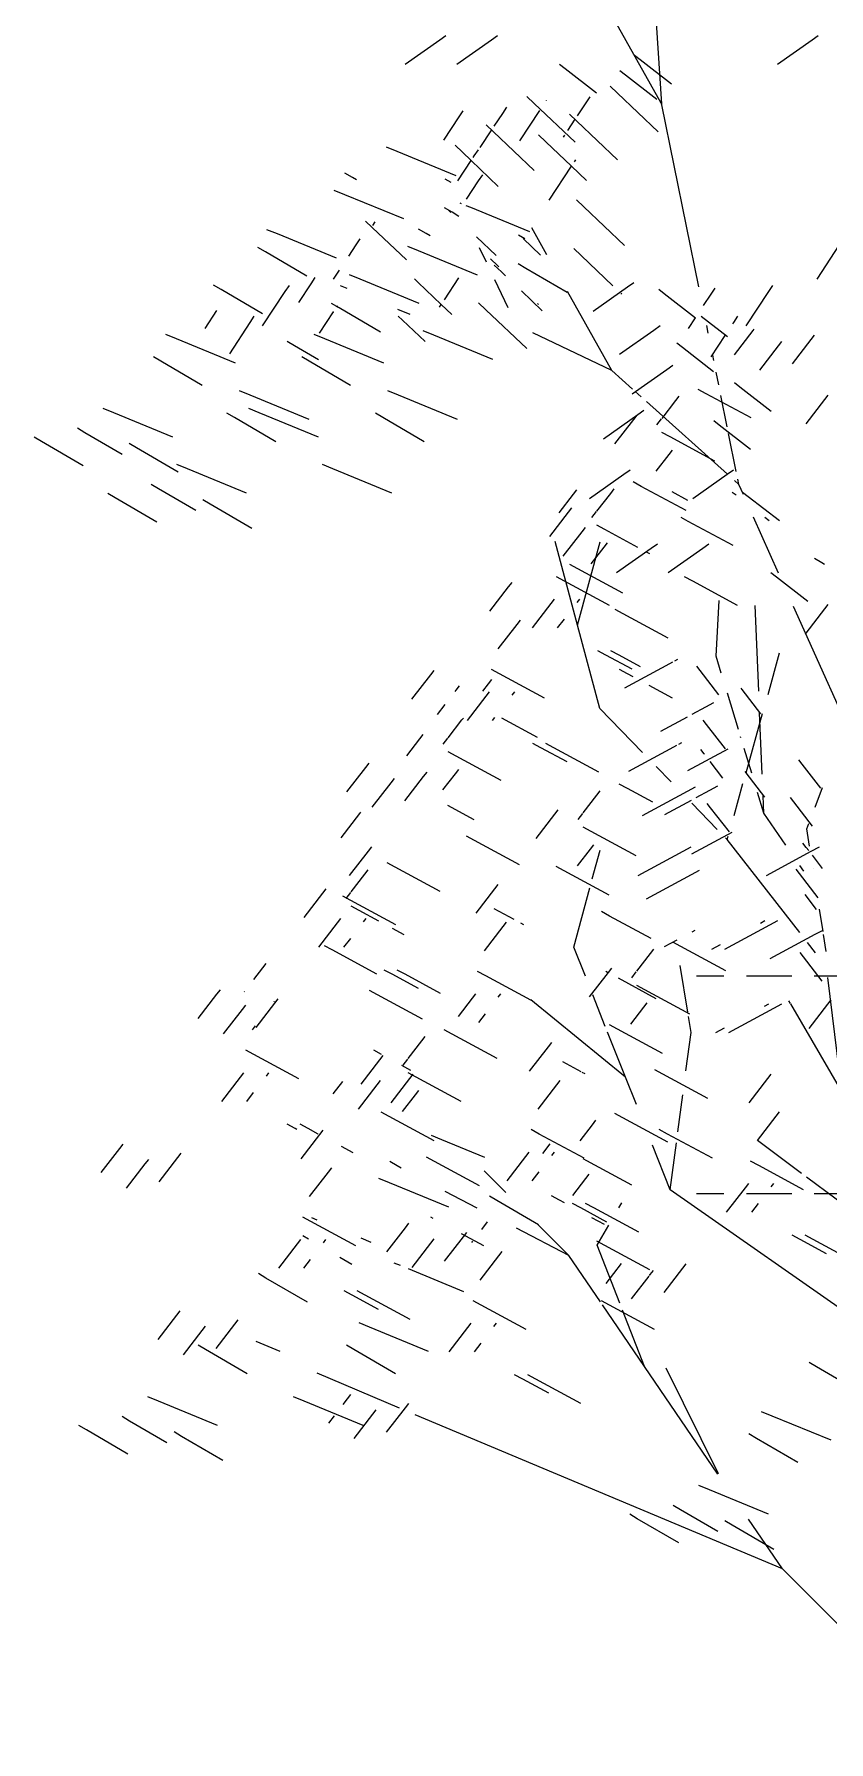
# Model space of a CAD drawing. Header units: inches. Extents: x 10755 to 33653, y -10992 to 10708.
# Drawn here: x 24166.3 to 24254, y 1748.1 to 1936.4 of the extents above; entities that cross this region are included whole.
import ezdxf

# ---------------------------------------------------------------- set-up
doc = ezdxf.new("R2010")
doc.units = ezdxf.units.IN
doc.header["$MEASUREMENT"] = 0
doc.linetypes.add('DASHED', pattern=[0.75, 0.5, -0.25])
doc.layers.add('hatch', color=33, linetype='Continuous', lineweight=5)
doc.layers.add('hatch3', color=43, linetype='Continuous', lineweight=5)

# ---------------------------------------------------------------- blocks, each defined once
blk = doc.blocks.new('TREE')
for p, q in [((-196.29, 72.49), (-197.82, 96.04)), ((-196.38, 72.56), (-206.05, 89.82)), ((-224.61, 76.85), (-220.8, 79.53)), ((-220.8, 79.53), (-220.12, 80.01)), ((-218.91, 76.85), (-215.1, 79.53)), ((-215.1, 79.53), (-214.42, 80.01)), ((-183.52, 76.85), (-179.71, 79.53)), ((-179.71, 79.53), (-179.03, 80.01)), ((-198.7, 77.34), (-199.32, 77.82)), ((-195.24, 74.66), (-198.7, 77.34)), ((-206.97, 76.34), (-207.59, 76.82)), ((-203.51, 73.67), (-206.97, 76.34)), ((-200.32, 75.64), (-200.94, 76.12)), ((-196.86, 72.96), (-200.32, 75.64)), ((-201.18, 73.67), (-201.99, 74.44)), ((-196.68, 69.4), (-201.18, 73.67)), ((-218.66, 71.04), (-218.21, 71.71)), ((-213.86, 71.42), (-213.41, 72.1)), ((-211.96, 68.42), (-209.75, 71.76)), ((-210.38, 72.51), (-211.18, 73.28)), ((-205.87, 68.24), (-210.38, 72.51)), ((-209.03, 72.86), (-209.02, 72.87)), ((-205.59, 71.17), (-204.66, 72.58)), ((-204.66, 72.58), (-204.21, 73.25)), ((-196.28, 72.39), (-196.35, 72.51)), ((-196.28, 72.39), (-196.29, 72.46)), ((-192.21, 52.3), (-196.28, 72.39)), ((-220.35, 68.48), (-218.66, 71.04)), ((-214.88, 69.41), (-215.69, 70.18)), ((-214.79, 70.01), (-213.86, 71.42)), ((-206.67, 69.54), (-205.85, 70.78)), ((-205.69, 70.57), (-206.49, 71.34)), ((-201.18, 66.3), (-205.69, 70.57)), ((-218.31, 67.14), (-219.11, 67.91)), ((-216.35, 67.65), (-215.04, 69.63)), ((-210.38, 65.14), (-214.88, 69.41)), ((-209.11, 68.3), (-209.92, 69.07)), ((-206.26, 65.59), (-209.11, 68.3)), ((-207.16, 68.81), (-207, 69.04)), ((-225.5, 67.23), (-226.67, 67.71)), ((-218.99, 64.55), (-225.5, 67.23)), ((-218.8, 64), (-217.33, 66.22)), ((-217.33, 66.22), (-218.31, 67.14)), ((-214.35, 63.38), (-217.33, 66.22)), ((-217.1, 66.57), (-216.99, 66.74)), ((-216.99, 66.74), (-216.54, 67.41)), ((-205.92, 66.1), (-205.78, 66.31)), ((-230.44, 64.37), (-231.27, 64.85)), ((-230, 64.11), (-230.44, 64.37)), ((-219.54, 63.79), (-220.22, 64.19)), ((-216.51, 63.98), (-216.06, 64.66)), ((-208.73, 61.86), (-206.26, 65.59)), ((-204.61, 64.02), (-206.26, 65.59)), ((-231.29, 62.46), (-232.46, 62.94)), ((-224.77, 59.79), (-231.29, 62.46)), ((-217.84, 61.97), (-216.51, 63.98)), ((-219.45, 60.52), (-220.27, 61)), ((-219.58, 60.5), (-219.88, 60.78)), ((-218.68, 60.07), (-219.45, 60.52)), ((-218.41, 61.46), (-218.54, 61.52)), ((-217.38, 61.04), (-217.88, 61.25)), ((-210.86, 58.36), (-217.38, 61.04)), ((-204.91, 61.14), (-205.71, 61.91)), ((-200.4, 56.87), (-204.91, 61.14)), ((-238.71, 58.13), (-239.88, 58.6)), ((-228.26, 58.85), (-229.01, 59.56)), ((-224.48, 55.27), (-228.26, 58.85)), ((-228.2, 59.05), (-227.93, 59.47)), ((-222.32, 58.19), (-223.14, 58.67)), ((-208.97, 55.84), (-210.64, 58.82)), ((-240.05, 56.15), (-240.87, 56.63)), ((-232.19, 55.45), (-238.71, 58.13)), ((-230.84, 55.68), (-230.02, 56.92)), ((-230.02, 56.92), (-229.57, 57.59)), ((-223.16, 56.28), (-224.33, 56.76)), ((-221.88, 57.93), (-222.32, 58.19)), ((-214.57, 55.74), (-216.76, 57.82)), ((-215.66, 55.03), (-216.41, 56.6)), ((-211.41, 57.6), (-212.1, 58)), ((-209.68, 55.79), (-211.61, 57.62)), ((-205.21, 55.77), (-206.01, 56.54)), ((-179.16, 53.14), (-176.67, 56.92)), ((-235.47, 53.47), (-240.05, 56.15)), ((-216.64, 53.6), (-223.16, 56.28)), ((-214.4, 54.61), (-215.21, 55.38)), ((-213.99, 53.94), (-214.8, 54.7)), ((-214.29, 54.51), (-214.4, 54.61)), ((-211.32, 54.34), (-212.14, 54.82)), ((-201.69, 52.43), (-205.21, 55.77)), ((-235, 52.65), (-234.55, 53.32)), ((-232.52, 53.14), (-231.87, 54.13)), ((-229.6, 53.16), (-230.77, 53.64)), ((-223.08, 50.48), (-229.6, 53.16)), ((-223.19, 52.78), (-223.6, 53.17)), ((-220.63, 50.35), (-223.19, 52.78)), ((-220.28, 50.88), (-218.69, 53.29)), ((-213.27, 49.99), (-214.74, 53.08)), ((-213.53, 53.5), (-213.99, 53.94)), ((-206.74, 51.66), (-211.32, 54.34)), ((-200.08, 52.3), (-199.4, 52.78)), ((-244.94, 51.99), (-245.76, 52.47)), ((-240.36, 49.31), (-244.94, 51.99)), ((-240.35, 47.99), (-237.85, 51.77)), ((-237.85, 51.77), (-237.4, 52.44)), ((-236.37, 50.58), (-235, 52.65)), ((-231.03, 52.12), (-231.75, 52.42)), ((-209.49, 49.66), (-211.8, 51.85)), ((-201.81, 43.06), (-206.69, 51.77)), ((-203.88, 49.62), (-200.08, 52.3)), ((-200.7, 51.5), (-200.8, 51.59)), ((-196.02, 51.54), (-196.64, 52.02)), ((-192.57, 48.86), (-196.02, 51.54)), ((-191.68, 50.23), (-190.84, 51.49)), ((-190.84, 51.49), (-190.4, 52.16)), ((-187, 47.99), (-184.5, 51.77)), ((-184.5, 51.77), (-184.05, 52.44)), ((-246.69, 47.72), (-245.39, 49.69)), ((-241.71, 48.37), (-241.27, 49.05)), ((-234.07, 47.19), (-232.52, 49.53)), ((-231.92, 49.97), (-232.74, 50.45)), ((-232.52, 49.53), (-232.51, 49.54)), ((-232.17, 50.06), (-232.07, 50.2)), ((-227.34, 47.29), (-231.92, 49.97)), ((-224.07, 49.26), (-225.43, 49.82)), ((-224.9, 48.62), (-225.38, 49.08)), ((-220.83, 50.06), (-220.63, 50.35)), ((-219.46, 49.24), (-220.63, 50.35)), ((-215.71, 49.78), (-216.51, 50.55)), ((-211.2, 45.5), (-215.71, 49.78)), ((-209.9, 50.34), (-210.02, 50.46)), ((-189.06, 46.77), (-191.97, 49.02)), ((-188.36, 48.37), (-187.92, 49.05)), ((-243.99, 44.93), (-241.71, 48.37)), ((-222.43, 46.28), (-224.9, 48.62)), ((-221.47, 46.97), (-222.64, 47.45)), ((-201.81, 43.06), (-210.52, 47.23)), ((-200.97, 44.86), (-197.16, 47.54)), ((-197.16, 47.54), (-196.48, 48.02)), ((-193.34, 47.72), (-192.58, 48.87)), ((-191.17, 47.2), (-191.34, 48.02)), ((-188.46, 48.23), (-188.36, 48.37)), ((-188.28, 44.8), (-186.21, 47.48)), ((-186.21, 47.48), (-186.1, 47.62)), ((-249.87, 46.55), (-251.03, 47.03)), ((-243.35, 43.88), (-249.87, 46.55)), ((-236.82, 45.8), (-237.64, 46.28)), ((-234.2, 44.27), (-236.82, 45.8)), ((-233.49, 46.55), (-234.66, 47.03)), ((-226.97, 43.88), (-233.49, 46.55)), ((-214.95, 44.29), (-221.47, 46.97)), ((-194.03, 45.6), (-194.65, 46.08)), ((-190.58, 42.92), (-194.03, 45.6)), ((-190.86, 44.6), (-189.32, 46.92)), ((-185.48, 43.11), (-183.41, 45.79)), ((-183.41, 45.79), (-183.04, 46.27)), ((-181.89, 43.81), (-179.82, 46.49)), ((-179.82, 46.49), (-179.45, 46.97)), ((-251.59, 44.09), (-252.41, 44.57)), ((-247.01, 41.41), (-251.59, 44.09)), ((-235.22, 44.09), (-236.04, 44.57)), ((-230.64, 41.41), (-235.22, 44.09)), ((-195.76, 43.2), (-195.08, 43.68)), ((-190.56, 44.16), (-190.68, 44.77)), ((-199.52, 41), (-201.81, 43.06)), ((-199.57, 40.52), (-195.76, 43.2)), ((-190.02, 41.5), (-190.3, 42.91)), ((-187.67, 41.23), (-188.29, 41.71)), ((-241.74, 40.37), (-242.91, 40.85)), ((-235.22, 37.69), (-241.74, 40.37)), ((-225.36, 40.37), (-226.53, 40.85)), ((-218.85, 37.69), (-225.36, 40.37)), ((-198.58, 40.16), (-199.24, 40.75)), ((-189.05, 31.64), (-198, 39.65)), ((-196.27, 37.8), (-194.76, 39.75)), ((-194.76, 39.75), (-194.39, 40.23)), ((-191.41, 40.51), (-192.29, 40.99)), ((-186.44, 37.84), (-191.41, 40.51)), ((-189.08, 36.88), (-189.78, 40.32)), ((-184.21, 38.55), (-187.67, 41.23)), ((-180.37, 37.19), (-178.3, 39.87)), ((-178.3, 39.87), (-177.92, 40.35)), ((-256.79, 38.41), (-257.95, 38.89)), ((-250.27, 35.73), (-256.79, 38.41)), ((-243.47, 37.9), (-244.29, 38.38)), ((-238.89, 35.22), (-243.47, 37.9)), ((-240.72, 38.41), (-241.89, 38.89)), ((-234.2, 35.73), (-240.72, 38.41)), ((-227.09, 37.9), (-227.91, 38.38)), ((-222.51, 35.22), (-227.09, 37.9)), ((-202.75, 35.55), (-198.95, 38.23)), ((-199.4, 37.66), (-199.03, 38.14)), ((-198.95, 38.23), (-198.27, 38.71)), ((-196.83, 37.07), (-196.32, 37.74)), ((-259.98, 36.22), (-260.8, 36.7)), ((-255.85, 33.81), (-259.98, 36.22)), ((-201.48, 34.98), (-199.4, 37.66)), ((-195.39, 35.75), (-196.28, 36.23)), ((-189.95, 37.06), (-190.57, 37.54)), ((-186.5, 34.38), (-189.95, 37.06)), ((-188.08, 31.95), (-188.93, 36.12)), ((-264.75, 35.23), (-265.57, 35.71)), ((-260.17, 32.55), (-264.75, 35.23)), ((-254.26, 34.53), (-255.08, 35.01)), ((-249.68, 31.85), (-254.26, 34.53)), ((-195.48, 33.81), (-195.11, 34.29)), ((-190.43, 33.07), (-195.39, 35.75)), ((-248.66, 32.23), (-249.83, 32.71)), ((-242.14, 29.55), (-248.66, 32.23)), ((-232.6, 32.23), (-233.76, 32.71)), ((-226.08, 29.55), (-232.6, 32.23)), ((-200.48, 31.63), (-199.8, 32.11)), ((-196.91, 31.96), (-195.48, 33.81)), ((-189.07, 31.63), (-188.39, 32.11)), ((-251.85, 30.04), (-252.67, 30.52)), ((-204.29, 28.95), (-200.48, 31.63)), ((-198.58, 30.3), (-199.47, 30.78)), ((-193.62, 27.62), (-198.58, 30.3)), ((-192.88, 28.95), (-189.07, 31.63)), ((-187.79, 30.5), (-188.27, 30.93)), ((-187.79, 30.5), (-187.91, 31.11)), ((-187.29, 29.4), (-187.79, 30.5)), ((-256.63, 29.04), (-257.45, 29.52)), ((-252.04, 26.36), (-256.63, 29.04)), ((-247.73, 27.63), (-251.85, 30.04)), ((-246.13, 28.34), (-246.95, 28.82)), ((-241.55, 25.66), (-246.13, 28.34)), ((-207.63, 27.37), (-206.03, 29.44)), ((-206.03, 29.44), (-205.66, 29.92)), ((-203.45, 27.58), (-201.94, 29.53)), ((-201.94, 29.53), (-201.57, 30.01)), ((-193.42, 28.73), (-195.17, 29.68)), ((-188.1, 29.32), (-188.52, 29.64)), ((-186.77, 29.16), (-187.39, 29.64)), ((-183.31, 26.48), (-186.77, 29.16)), ((-208.65, 24.76), (-206.58, 27.44)), ((-206.58, 27.44), (-206.21, 27.92)), ((-204.01, 26.86), (-203.5, 27.52)), ((-193.38, 26.44), (-194.17, 26.87)), ((-188.42, 23.77), (-193.38, 26.44)), ((-183.4, 20.73), (-186.17, 26.89)), ((-184.44, 26.48), (-184.94, 26.87)), ((-207.17, 22.6), (-205.09, 25.28)), ((-205.09, 25.28), (-204.72, 25.76)), ((-202.57, 25.53), (-203.46, 26.01)), ((-198.93, 23.57), (-202.57, 25.53)), ((-205.59, 15.01), (-208.05, 24.21)), ((-205.59, 15.01), (-203.1, 24.2)), ((-204.09, 21.74), (-202.66, 23.59)), ((-202.66, 23.59), (-202.29, 24.07)), ((-201.28, 20.81), (-197.48, 23.49)), ((-197.61, 22.86), (-197.99, 23.06)), ((-197.48, 23.49), (-196.79, 23.97)), ((-195.58, 20.81), (-191.78, 23.49)), ((-191.78, 23.49), (-191.1, 23.97)), ((-205.56, 21.19), (-206.45, 21.67)), ((-200.6, 18.52), (-205.56, 21.19)), ((-183.64, 20.3), (-184.26, 20.78)), ((-178.64, 21.87), (-179.46, 22.35)), ((-178.33, 21.7), (-178.64, 21.87)), ((-215.28, 16.54), (-213.2, 19.22)), ((-213.2, 19.22), (-212.83, 19.7)), ((-207.03, 19.84), (-207.92, 20.32)), ((-202.07, 17.16), (-207.03, 19.84)), ((-192.89, 19.84), (-193.78, 20.32)), ((-187.93, 17.16), (-192.89, 19.84)), ((-180.19, 17.62), (-183.64, 20.3)), ((-210.57, 14.7), (-208.5, 17.38)), ((-208.5, 17.38), (-208.13, 17.86)), ((-205.64, 17.49), (-205.35, 17.86)), ((-190.3, 11.57), (-189.96, 17.73)), ((-185.6, 7.73), (-186, 17.16)), ((-171.07, -6.73), (-181.75, 17.04)), ((-178.3, 16.79), (-177.92, 17.27)), ((-212.27, 15.06), (-211.9, 15.54)), ((-207.8, 14.7), (-207.05, 15.67)), ((-200.56, 16.23), (-201.45, 16.71)), ((-195.6, 13.55), (-200.56, 16.23)), ((-180.37, 14.11), (-178.3, 16.79)), ((-214.34, 12.38), (-212.27, 15.06)), ((-203.14, 5.8), (-205.59, 15.01)), ((-202.46, 11.7), (-203.35, 12.18)), ((-199.56, 10.13), (-202.46, 11.7)), ((-201.02, 11.7), (-201.91, 12.18)), ((-198.63, 10.41), (-201.02, 11.7)), ((-189.74, 9.71), (-190.3, 11.57)), ((-184.57, 7.36), (-183.29, 11.93)), ((-223.87, 6.83), (-221.8, 9.51)), ((-221.8, 9.51), (-221.43, 9.99)), ((-214.21, 9.62), (-215.1, 10.1)), ((-209.25, 6.95), (-214.21, 9.62)), ((-200.07, 9.62), (-200.96, 10.1)), ((-200.38, 8.07), (-195.42, 10.75)), ((-199.46, 9.3), (-200.07, 9.62)), ((-195.42, 10.75), (-195.07, 10.94)), ((-194.85, 11.06), (-194.53, 11.23)), ((-192.07, 9.99), (-192.44, 10.47)), ((-189.99, 7.31), (-192.07, 9.99)), ((-219.1, 7.69), (-219, 7.81)), ((-219, 7.81), (-218.63, 8.29)), ((-216.04, 7.7), (-215.41, 8.52)), ((-215.67, 7.16), (-215.3, 7.64)), ((-215.41, 8.52), (-215.04, 9)), ((-212.82, 7.27), (-212.53, 7.64)), ((-195.11, 6.95), (-197.68, 8.33)), ((-187.43, 7.89), (-187.53, 8.03)), ((-185.35, 5.22), (-187.43, 7.89)), ((-221.07, 5.14), (-220.22, 6.25)), ((-217.75, 4.48), (-215.67, 7.16)), ((-198.41, 0.94), (-203.14, 5.8)), ((-192.94, 5.18), (-191.44, 5.99)), ((-191.44, 5.99), (-190.55, 6.47)), ((-187.84, 3.47), (-189.06, 7.48)), ((-219.86, 2.58), (-218.35, 4.54)), ((-218.35, 4.54), (-218.19, 4.75)), ((-214.97, 4.48), (-214.72, 4.81)), ((-210.03, 2.62), (-213.94, 4.73)), ((-196.4, 3.31), (-193.47, 4.89)), ((-191.35, 4.05), (-191.72, 4.53)), ((-189.27, 1.37), (-191.35, 4.05)), ((-187, -1.28), (-185.17, 5.24)), ((-185.22, -1.43), (-185.5, 5.31)), ((-224.43, 0.59), (-222.99, 2.44)), ((-222.99, 2.44), (-222.62, 2.92)), ((-220.42, 1.86), (-219.91, 2.52)), ((-209.64, 1.48), (-210.53, 1.96)), ((-208.2, 1.48), (-209.08, 1.96)), ((-194.41, 1.88), (-194.09, 2.05)), ((-187.56, 2.56), (-187.6, 2.69)), ((-218.98, 0.54), (-219.87, 1.02)), ((-214.02, -2.14), (-218.98, 0.54)), ((-206.74, -0.08), (-209.64, 1.48)), ((-203.24, -1.2), (-208.2, 1.48)), ((-199.94, -1.11), (-194.98, 1.57)), ((-194.98, 1.57), (-194.63, 1.76)), ((-193.41, -1.03), (-188.98, 1.36)), ((-191.63, 0.81), (-192, 1.29)), ((-191.58, 0.75), (-191.63, 0.81)), ((-186.37, -1.33), (-187.2, 1.38)), ((-180.8, -0.33), (-181.17, 0.15)), ((-231.05, -3.39), (-228.98, -0.71)), ((-228.98, -0.71), (-228.61, -0.23)), ((-224.66, -4.38), (-222.58, -1.7)), ((-222.58, -1.7), (-222.21, -1.22)), ((-220.45, -3.18), (-219.07, -1.4)), ((-219.07, -1.4), (-218.7, -0.92)), ((-195.28, -2.28), (-196.92, -0.59)), ((-189.55, -1.87), (-190.97, -0.04)), ((-186.98, -1.29), (-187.09, -1.16)), ((-184.91, -3.97), (-186.98, -1.29)), ((-178.73, -3), (-180.8, -0.33)), ((-228.25, -5.08), (-226.18, -2.4)), ((-226.18, -2.4), (-225.81, -1.92)), ((-203.46, -3.77), (-203.09, -3.29)), ((-200.1, -3.01), (-200.99, -2.53)), ((-197.28, -4.53), (-200.1, -3.01)), ((-198.41, -6), (-193.45, -3.32)), ((-193.45, -3.32), (-192.56, -2.84)), ((-192.49, -4), (-190.99, -3.19)), ((-190.99, -3.19), (-190.11, -2.71)), ((-188.32, -5.99), (-187.34, -2.48)), ((-185.03, -5.74), (-185.72, -3.47)), ((-179.38, -5.07), (-178.56, -2.9)), ((-229.61, -5.78), (-229.51, -5.64)), ((-217.01, -6.48), (-219.91, -4.91)), ((-208.1, -5.86), (-207.73, -5.38)), ((-204.97, -5.72), (-203.46, -3.77)), ((-195.96, -5.87), (-193.03, -4.29)), ((-190.17, -7.53), (-192.99, -4.63)), ((-190.91, -5.14), (-191.28, -4.66)), ((-188.83, -7.81), (-190.91, -5.14)), ((-185.03, -5.74), (-185.11, -3.84)), ((-181.74, -4.49), (-182.11, -4.01)), ((-179.66, -7.17), (-181.74, -4.49)), ((-231.69, -8.45), (-229.61, -5.78)), ((-210.17, -8.54), (-208.1, -5.86)), ((-205.53, -6.45), (-205.02, -5.79)), ((-204.09, -7.77), (-204.98, -7.29)), ((-182.61, -9.26), (-185.03, -5.74)), ((-180.28, -7.47), (-180.06, -6.88)), ((-179.98, -9.38), (-180.28, -7.47)), ((-216.97, -8.77), (-217.86, -8.29)), ((-212.01, -11.45), (-216.97, -8.77)), ((-204.18, -9.71), (-203.81, -9.23)), ((-199.13, -10.45), (-204.09, -7.77)), ((-192.97, -10.21), (-188.54, -7.82)), ((-189.07, -8.66), (-189.27, -8.46)), ((-189.07, -8.66), (-188.96, -8.27)), ((-181.07, -18.9), (-189.07, -8.66)), ((-180.36, -9.51), (-180.73, -9.03)), ((-230.75, -12.62), (-228.68, -9.94)), ((-228.68, -9.94), (-228.31, -9.46)), ((-225.71, -11.7), (-226.6, -11.22)), ((-205.61, -11.56), (-204.18, -9.71)), ((-203.97, -12.99), (-203.11, -9.83)), ((-198.9, -12.6), (-193.94, -9.92)), ((-193.94, -9.92), (-193.05, -9.44)), ((-184.76, -12.6), (-179.8, -9.92)), ((-180.08, -9.87), (-180.36, -9.51)), ((-179.8, -9.92), (-178.91, -9.44)), ((-178.57, -11.83), (-179.68, -10.38)), ((-230.58, -14.42), (-229.07, -12.46)), ((-229.07, -12.46), (-228.69, -11.98)), ((-220.75, -14.38), (-225.71, -11.7)), ((-207.08, -12.11), (-207.97, -11.63)), ((-202.12, -14.79), (-207.08, -12.11)), ((-197.97, -15.18), (-193.01, -12.5)), ((-193.01, -12.5), (-192.12, -12.02)), ((-181.1, -12.39), (-181.48, -11.91)), ((-179.03, -15.07), (-181.1, -12.39)), ((-180.63, -12.14), (-181.05, -11.52)), ((-179.58, -11.89), (-179.59, -11.87)), ((-235.78, -17.23), (-233.71, -14.56)), ((-233.71, -14.56), (-233.34, -14.08)), ((-230.62, -15.37), (-231.51, -14.89)), ((-231.14, -15.14), (-230.63, -14.48)), ((-216.8, -16.76), (-214.72, -14.08)), ((-214.72, -14.08), (-214.35, -13.6)), ((-206.01, -20.5), (-204.24, -13.99)), ((-179.22, -16.35), (-180.49, -14.72)), ((-225.66, -18.05), (-230.62, -15.37)), ((-229.7, -16.46), (-230.59, -15.98)), ((-227.52, -17.64), (-229.7, -16.46)), ((-212.58, -17.48), (-214.8, -16.28)), ((-202.08, -17.08), (-202.97, -16.6)), ((-178.5, -18.78), (-178.88, -16.34)), ((-234.16, -20.52), (-232.09, -17.84)), ((-232.09, -17.84), (-231.71, -17.36)), ((-229.23, -17.73), (-228.94, -17.36)), ((-224.74, -19.14), (-226.03, -18.44)), ((-215.86, -20.93), (-213.79, -18.25)), ((-213.79, -18.25), (-213.42, -17.77)), ((-211.52, -18.05), (-211.85, -17.87)), ((-197.47, -19.57), (-202.08, -17.08)), ((-192.95, -18.81), (-192.61, -18.63)), ((-189.33, -20.74), (-184.37, -18.06)), ((-185.42, -17.86), (-184.92, -17.58)), ((-184.37, -18.06), (-183.48, -17.58)), ((-179.36, -19.1), (-178.47, -18.63)), ((-232.69, -20.8), (-233.51, -20.36)), ((-231.38, -20.52), (-230.63, -19.55)), ((-204.73, -23.72), (-206.01, -20.5)), ((-196, -20.46), (-194.59, -19.69)), ((-194.19, -20.45), (-195.08, -19.97)), ((-189.23, -23.13), (-194.19, -20.45)), ((-190.77, -20.74), (-189.82, -20.23)), ((-184.32, -21.78), (-179.36, -19.1)), ((-179.33, -21.13), (-180.2, -20.01)), ((-178.15, -21.01), (-178.44, -19.13)), ((-240.33, -22.78), (-239.96, -22.3)), ((-227.73, -23.48), (-232.69, -20.8)), ((-199.06, -23.16), (-197.55, -21.21)), ((-197.55, -21.21), (-197.18, -20.73)), ((-193.44, -27.67), (-194.28, -22.55)), ((-180.66, -21.57), (-181.03, -21.09)), ((-178.59, -24.25), (-180.66, -21.57)), ((-241.33, -24.07), (-240.33, -22.78)), ((-226.05, -23.51), (-226.94, -23.04)), ((-223.15, -25.08), (-226.05, -23.51)), ((-224.61, -23.51), (-225.5, -23.04)), ((-220.71, -25.62), (-224.61, -23.51)), ((-215.73, -23.68), (-216.62, -23.2)), ((-210.77, -26.36), (-215.73, -23.68)), ((-204.27, -25.98), (-202.19, -23.3)), ((-202.28, -23.31), (-202.48, -23.2)), ((-202.19, -23.3), (-201.82, -22.82)), ((-196.93, -26.2), (-201.09, -23.95)), ((-199.62, -23.89), (-199.11, -23.23)), ((-176.43, -36.44), (-177.96, -23.86)), ((-247.46, -28.38), (-245.39, -25.71)), ((-245.39, -25.71), (-245.02, -25.23)), ((-242.4, -25.45), (-242.36, -25.39)), ((-239, -26.7), (-238.62, -26.22)), ((-227.68, -25.77), (-228.57, -25.29)), ((-222.72, -28.45), (-227.68, -25.77)), ((-218.75, -28.15), (-217.2, -26.15)), ((-217.2, -26.15), (-216.83, -25.67)), ((-214.34, -26.04), (-214.05, -25.67)), ((-200.3, -34.86), (-210.74, -26.32)), ((-202.53, -29.25), (-203.91, -25.77)), ((-198.18, -25.21), (-199.07, -24.73)), ((-193.22, -27.89), (-198.18, -25.21)), ((-177.97, -26.79), (-177.6, -26.31)), ((-244.66, -30.08), (-242.59, -27.4)), ((-242.59, -27.4), (-242.22, -26.92)), ((-241.07, -29.38), (-239, -26.7)), ((-239.09, -26.54), (-239.03, -26.46)), ((-216.49, -28.82), (-215.74, -27.86)), ((-199.7, -29), (-198.27, -27.15)), ((-198.27, -27.15), (-197.9, -26.67)), ((-193.07, -29.94), (-193.36, -28.16)), ((-188.89, -29.93), (-183.93, -27.25)), ((-184.98, -27.04), (-184.48, -26.77)), ((-183.93, -27.25), (-183.04, -26.77)), ((-182.1, -26.72), (-182.27, -26.44)), ((-176.43, -36.44), (-182.07, -26.77)), ((-180.05, -29.47), (-177.97, -26.79)), ((-177.97, -26.79), (-177.87, -26.66)), ((-241.47, -29.62), (-241.14, -29.19)), ((-219.42, -30.1), (-220.31, -29.62)), ((-214.46, -32.78), (-219.42, -30.1)), ((-200.3, -34.86), (-202.28, -29.89)), ((-201.17, -29.55), (-202.06, -29.07)), ((-196.21, -32.23), (-201.17, -29.55)), ((-193.63, -34.15), (-193.07, -29.94)), ((-190.33, -29.93), (-189.38, -29.41)), ((-241.34, -32.37), (-242.22, -31.89)), ((-227.25, -32.35), (-228.08, -31.89)), ((-224.29, -32.81), (-222.77, -30.86)), ((-222.77, -30.86), (-222.4, -30.38)), ((-210.89, -34.2), (-208.82, -31.52)), ((-208.82, -31.52), (-208.45, -31.04)), ((-236.37, -35.05), (-241.34, -32.37)), ((-229.49, -35.63), (-227.41, -32.95)), ((-227.41, -32.95), (-227.04, -32.47)), ((-224.01, -34.1), (-224.99, -33.56)), ((-224.85, -33.54), (-224.33, -32.88)), ((-205.18, -34.27), (-207.22, -33.17)), ((-244.87, -37.52), (-242.8, -34.84)), ((-242.8, -34.84), (-242.43, -34.36)), ((-239.94, -34.73), (-239.66, -34.36)), ((-232.57, -36.69), (-231.51, -35.33)), ((-229.77, -38.39), (-227.7, -35.71)), ((-227.7, -35.71), (-227.33, -35.23)), ((-226.18, -37.68), (-224.11, -35.01)), ((-223.4, -34.86), (-224.29, -34.38)), ((-224.11, -35.01), (-223.73, -34.53)), ((-218.44, -37.54), (-223.4, -34.86)), ((-209.96, -38.37), (-207.88, -35.69)), ((-207.88, -35.69), (-207.51, -35.21)), ((-204.76, -34.5), (-205.08, -34.32)), ((-199.1, -37.88), (-200.3, -34.86)), ((-196.17, -34.52), (-197.06, -34.04)), ((-191.21, -37.2), (-196.17, -34.52)), ((-186.67, -37.69), (-184.6, -35.01)), ((-184.6, -35.01), (-184.23, -34.53)), ((-184.6, -35.01), (-184.23, -34.53)), ((-242.1, -37.52), (-241.35, -36.55)), ((-224.93, -38.65), (-223.49, -36.8)), ((-223.49, -36.8), (-223.12, -36.32)), ((-194.52, -40.89), (-193.98, -36.8)), ((-226.39, -39.2), (-227.28, -38.72)), ((-221.43, -41.88), (-226.39, -39.2)), ((-200.59, -39.33), (-201.48, -38.85)), ((-195.63, -42.01), (-200.59, -39.33)), ((-185.74, -41.85), (-183.66, -39.17)), ((-183.66, -39.17), (-183.29, -38.69)), ((-183.66, -39.17), (-183.29, -38.69)), ((-236.76, -40.51), (-237.65, -40.03)), ((-236.58, -40.61), (-236.76, -40.51)), ((-235.32, -40.51), (-236.21, -40.03)), ((-236.11, -43.85), (-234.04, -41.17)), ((-234.21, -41.12), (-235.32, -40.51)), ((-234.04, -41.17), (-233.67, -40.69)), ((-220.56, -41.76), (-221.72, -41.28)), ((-209.82, -41.12), (-210.71, -40.64)), ((-204.86, -43.8), (-209.82, -41.12)), ((-205.32, -41.87), (-203.95, -40.09)), ((-203.95, -40.09), (-203.58, -39.61)), ((-195.68, -41.12), (-196.57, -40.64)), ((-190.72, -43.8), (-195.68, -41.12)), ((-258.18, -45.38), (-256.1, -42.7)), ((-256.1, -42.7), (-255.73, -42.23)), ((-249.71, -43.7), (-249.34, -43.22)), ((-230.36, -43.19), (-231.66, -42.5)), ((-215.83, -43.7), (-220.56, -41.76)), ((-211.29, -43.59), (-210.92, -43.11)), ((-209.44, -43.28), (-208.6, -42.2)), ((-208.43, -43.48), (-208.14, -43.11)), ((-195.36, -47.26), (-197.32, -42.35)), ((-195.36, -47.26), (-194.68, -42.1)), ((-180.87, -45.48), (-185.74, -41.85)), ((-255.38, -47.08), (-253.31, -44.4)), ((-253.31, -44.4), (-252.93, -43.92)), ((-251.78, -46.38), (-249.71, -43.7)), ((-233.1, -45.34), (-232.73, -44.86)), ((-225.5, -44.62), (-226.32, -44.14)), ((-225.06, -44.88), (-225.5, -44.62)), ((-221.39, -44.17), (-222.28, -43.69)), ((-216.43, -46.85), (-221.39, -44.17)), ((-213.51, -47.57), (-215.91, -45.19)), ((-213.36, -46.27), (-211.29, -43.59)), ((-204.58, -44.09), (-204.99, -43.87)), ((-199.62, -46.77), (-204.58, -44.09)), ((-185.6, -44.61), (-186.49, -44.13)), ((-185.6, -44.61), (-186.49, -44.13)), ((-180.64, -47.29), (-185.6, -44.61)), ((-235.18, -48.02), (-233.1, -45.34)), ((-226.34, -46.52), (-227.51, -46.04)), ((-219.82, -49.2), (-226.34, -46.52)), ((-210.59, -46.27), (-209.84, -45.3)), ((-206.1, -47.89), (-204.67, -46.03)), ((-204.67, -46.03), (-204.3, -45.55)), ((-189.14, -49.75), (-187.07, -47.07)), ((-187.07, -47.07), (-186.7, -46.59)), ((-184.21, -46.96), (-183.92, -46.59)), ((-184.21, -46.96), (-183.92, -46.59)), ((-166.01, -56.55), (-180.34, -45.87)), ((-216.69, -49.28), (-220.22, -47.46)), ((-214.5, -48.46), (-215.32, -47.99)), ((-209.92, -51.14), (-214.5, -48.46)), ((-207.57, -48.43), (-208.46, -47.95)), ((-207.03, -48.72), (-207.57, -48.43)), ((-205.25, -49.26), (-206.14, -48.78)), ((-203.81, -49.26), (-204.7, -48.78)), ((-201.04, -49.26), (-200.71, -48.71)), ((-173.74, -62.4), (-195.36, -47.26)), ((-186.37, -49.75), (-185.62, -48.78)), ((-235.04, -50.77), (-235.93, -50.29)), ((-230.08, -53.45), (-235.04, -50.77)), ((-234.33, -50.63), (-234.93, -50.38)), ((-221.52, -50.44), (-221.79, -50.29)), ((-216.17, -51.64), (-215.54, -50.82)), ((-202.35, -50.83), (-205.25, -49.26)), ((-202.61, -51.11), (-204.02, -50.35)), ((-198.85, -51.94), (-203.81, -49.26)), ((-235.3, -52.72), (-235.92, -52.36)), ((-228.38, -53.08), (-229.49, -52.62)), ((-226.66, -54.13), (-224.59, -51.45)), ((-224.59, -51.45), (-224.22, -50.97)), ((-221.79, -53.15), (-221.42, -52.67)), ((-220.27, -55.13), (-218.2, -52.45)), ((-215.94, -53.45), (-218.4, -52.12)), ((-218.2, -52.45), (-217.83, -51.97)), ((-206.56, -54.5), (-212.34, -51.52)), ((-206.56, -54.5), (-209.93, -51.14)), ((-203.44, -53.39), (-202.14, -51.16)), ((-181.03, -52.75), (-181.92, -52.27)), ((-181.03, -52.75), (-181.92, -52.27)), ((-179.98, -52.54), (-180.48, -52.27)), ((-179.59, -52.75), (-180.48, -52.27)), ((-238.58, -55.92), (-236.51, -53.24)), ((-236.51, -53.24), (-236.14, -52.76)), ((-233.65, -53.13), (-233.36, -52.76)), ((-223.86, -55.83), (-221.79, -53.15)), ((-217.27, -53.07), (-217.17, -52.93)), ((-216.35, -57.25), (-214.28, -54.57)), ((-214.28, -54.57), (-213.91, -54.09)), ((-203.06, -59.64), (-206.56, -54.5)), ((-202.57, -53.4), (-203.46, -52.92)), ((-200.94, -59.78), (-203.44, -53.39)), ((-197.61, -56.08), (-202.57, -53.4)), ((-178.13, -54.32), (-181.03, -52.75)), ((-174.63, -55.43), (-179.59, -52.75)), ((-235.81, -55.92), (-235.06, -54.95)), ((-230.52, -55.52), (-231.82, -54.75)), ((-225.14, -55.63), (-225.82, -55.35)), ((-218.13, -58.51), (-224.25, -56)), ((-202.44, -57.62), (-200.73, -55.4)), ((-197.57, -56.63), (-197.2, -56.16)), ((-197.57, -56.63), (-197.2, -56.16)), ((-196.05, -58.61), (-193.98, -55.93)), ((-193.98, -55.93), (-193.61, -55.45)), ((-193.98, -55.93), (-193.61, -55.45)), ((-240, -57), (-240.82, -56.52)), ((-235.41, -59.68), (-240, -57)), ((-199.65, -59.31), (-197.69, -56.79)), ((-197.64, -56.72), (-197.57, -56.63)), ((-230.47, -58.91), (-231.36, -58.43)), ((-227.57, -60.48), (-230.47, -58.91)), ((-229.03, -58.91), (-229.92, -58.43)), ((-224.07, -61.59), (-229.03, -58.91)), ((-216.22, -60), (-217.11, -59.52)), ((-211.26, -62.68), (-216.22, -60)), ((-202.08, -60), (-202.97, -59.52)), ((-198.21, -66.74), (-202.83, -59.97)), ((-197.12, -62.68), (-202.08, -60)), ((-251.88, -63.78), (-249.81, -61.1)), ((-249.81, -61.1), (-249.44, -60.62)), ((-245.49, -64.77), (-243.42, -62.1)), ((-243.42, -62.1), (-243.05, -61.62)), ((-228.54, -62.43), (-229.71, -61.95)), ((-217.69, -62.47), (-217.32, -61.99)), ((-214.83, -62.36), (-214.54, -61.99)), ((-198.21, -66.74), (-200.63, -60.55)), ((-249.09, -65.48), (-247.01, -62.8)), ((-247.01, -62.8), (-246.64, -62.32)), ((-238.4, -65.11), (-241.08, -64.01)), ((-222.03, -65.11), (-228.54, -62.43)), ((-219.76, -65.15), (-217.69, -62.47)), ((-246.65, -64.9), (-247.47, -64.42)), ((-242.07, -67.58), (-246.65, -64.9)), ((-230.27, -64.9), (-231.09, -64.42)), ((-225.69, -67.58), (-230.27, -64.9)), ((-216.98, -65.15), (-216.23, -64.18)), ((-225.23, -71.34), (-234.34, -67.51)), ((-211.65, -68.14), (-212.54, -67.66)), ((-210.21, -68.14), (-211.1, -67.66)), ((-190.11, -78.62), (-198.21, -66.74)), ((-190.05, -78.6), (-195.8, -66.96)), ((-179.21, -66.78), (-180.03, -66.3)), ((-174.63, -69.46), (-179.21, -66.78)), ((-208.75, -69.71), (-211.65, -68.14)), ((-205.25, -70.82), (-210.21, -68.14)), ((-251.84, -70.58), (-253.01, -70.1)), ((-245.32, -73.26), (-251.84, -70.58)), ((-235.78, -70.58), (-236.94, -70.1)), ((-229.26, -73.26), (-235.78, -70.58)), ((-231.47, -70.95), (-230.99, -70.33)), ((-230.99, -70.33), (-230.62, -69.86)), ((-228.19, -72.03), (-227.82, -71.55)), ((-226.67, -74.01), (-224.6, -71.33)), ((-224.6, -71.33), (-224.22, -70.85)), ((-259.8, -73.76), (-260.62, -73.28)), ((-255.03, -72.77), (-255.85, -72.29)), ((-250.91, -75.18), (-255.03, -72.77)), ((-233.06, -73.01), (-232.42, -72.19)), ((-230.26, -74.71), (-228.19, -72.03)), ((-182.99, -89.07), (-223.5, -72.07)), ((-184.13, -72.22), (-185.3, -71.74)), ((-177.61, -74.9), (-184.13, -72.22)), ((-255.22, -76.44), (-259.8, -73.76)), ((-249.31, -74.46), (-250.13, -73.98)), ((-244.73, -77.14), (-249.31, -74.46)), ((-185.86, -74.68), (-186.68, -74.2)), ((-181.28, -77.36), (-185.86, -74.68)), ((-191.05, -80.36), (-192.22, -79.88)), ((-184.53, -83.04), (-191.05, -80.36)), ((-194.24, -82.55), (-195.06, -82.07)), ((-190.12, -84.96), (-194.24, -82.55)), ((-199.02, -83.54), (-199.84, -83.06)), ((-194.43, -86.22), (-199.02, -83.54)), ((-188.52, -84.25), (-189.34, -83.77)), ((-183.94, -86.93), (-188.52, -84.25)), ((-182.99, -89.07), (-186.72, -83.59)), ((-163.9, -108.15), (-182.99, -89.07))]:
    blk.add_line(p, q)

msp = doc.modelspace()

# ---------------------------------------------------------------- linework, layer by layer
at = {"layer": 'hatch3', "linetype": 'DASHED', "lineweight": 0, "ltscale": 10}
for p, q in [((25869.923, 1832.522), (24239.427, 1832.522)), ((25869.923, 1808.522), (24239.427, 1808.522))]:
    msp.add_line(p, q, dxfattribs=at)

# ---------------------------------------------------------------- block references
at = {"layer": 'hatch'}
msp.add_blockref('TREE', (24431.887, 1856.25), dxfattribs=at)

doc.saveas('drawing.dxf')
